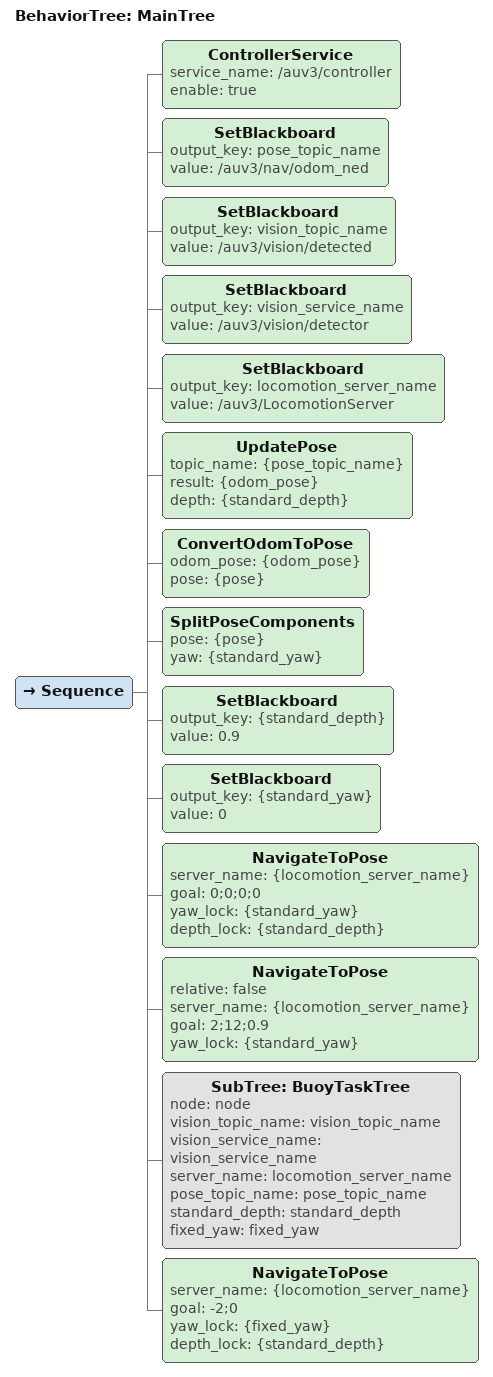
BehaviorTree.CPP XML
<root main_tree_to_execute="MainTree">
  <include ros_pkg="bt_mission_planner" path="behavior_trees/robosub21/gate_task_sim.xml"/>
  <include ros_pkg="bt_mission_planner" path="behavior_trees/robosub21/buoy_task_sim.xml"/>
  <include ros_pkg="bt_mission_planner" path="behavior_trees/robosub21/torpedo_task_sim.xml"/>

  <BehaviorTree ID="MainTree">
    <Sequence>
      <ControllerService service_name="/auv3/controller" enable="true"/>
      <SetBlackboard output_key="pose_topic_name" value="/auv3/nav/odom_ned"/>
      <SetBlackboard output_key="vision_topic_name" value="/auv3/vision/detected" />
      <SetBlackboard output_key="vision_service_name" value="/auv3/vision/detector" />
      <SetBlackboard output_key="locomotion_server_name" value="/auv3/LocomotionServer" />

      <UpdatePose topic_name="{pose_topic_name}" result="{odom_pose}" depth="{standard_depth}"/>
      <ConvertOdomToPose odom_pose="{odom_pose}" pose="{pose}" />
      <SplitPoseComponents pose="{pose}" yaw="{standard_yaw}" />

      <SetBlackboard output_key="{standard_depth}" value="0.9" />
      <SetBlackboard output_key="{standard_yaw}" value="0" />

      <!-- Randomise landing position -->
      <!-- Goal X: 4 - 6 -->
      <!-- Goal Y: 4 - 6 -->
      <!-- Goal Yaw: -90 +-15 -->

      <!-- Submerge AUV to correct depth-->
      <NavigateToPose server_name="{locomotion_server_name}" goal="0;0;0;0" yaw_lock="{standard_yaw}" depth_lock="{standard_depth}" />

      <!-- For Buoy -->
      <NavigateToPose relative="false" server_name="{locomotion_server_name}" goal="2;12;0.9" yaw_lock="{standard_yaw}"/>
      <SubTree ID="BuoyTaskTree" node="node" vision_topic_name="vision_topic_name" vision_service_name="vision_service_name" server_name="locomotion_server_name" pose_topic_name="pose_topic_name" standard_depth="standard_depth" fixed_yaw="fixed_yaw" />

      <!-- For Torpedo -->

      <!-- Move Back -->
      <NavigateToPose server_name="{locomotion_server_name}" goal="-2;0" yaw_lock="{fixed_yaw}" depth_lock="{standard_depth}" />
    </Sequence>
  </BehaviorTree>
</root>
